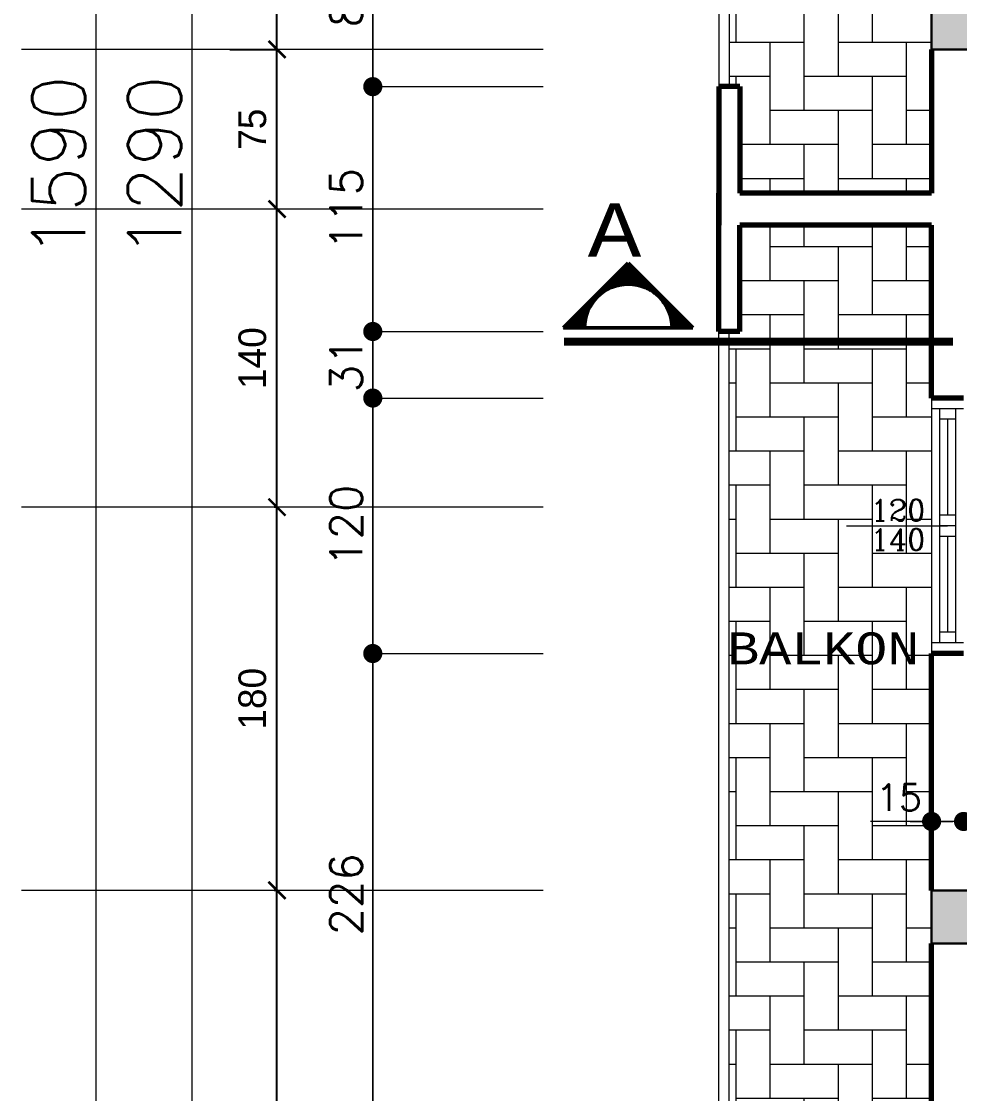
# Model space of a CAD drawing. Header units: millimetres. Extents: x 35860 to 71103, y -11298 to -8385.
# Drawn here: x 50665 to 51105, y -10414 to -9910 of the extents above; entities that cross this region are included whole.
import ezdxf
from ezdxf.enums import TextEntityAlignment as Align

# ---------------------------------------------------------------- set-up
doc = ezdxf.new("R2010")
doc.units = ezdxf.units.MM
doc.header["$MEASUREMENT"] = 0
doc.layers.get('0').update_dxf_attribs({"lineweight": 15})
doc.layers.get('Defpoints').update_dxf_attribs({"lineweight": 20})
for name, color, linetype, lineweight in [('02', 2, 'Continuous', 20), ('03_Yazı', 1, 'Continuous', 30), ('05', 4, 'Continuous', 50), ('07', 3, 'Continuous', 70), ('Aks&Tefriş', 5, 'Continuous', 20), ('Kolon', 6, 'Continuous', 30), ('Merd&Balkon', 40, 'Continuous', 20), ('Ölçü', 140, 'Continuous', 20)]:
    doc.layers.add(name, color=color, linetype=linetype, lineweight=lineweight)
doc.styles.add('0', font='txt.shx')
doc.styles.add('C', font='')
doc.styles.add('C3', font='', dxfattribs={"height": 15})
doc.styles.add('ROMANC', font='romanc', dxfattribs={"height": 0.11})
doc.styles.get('C').set_extended_font_data('Courier New Tur')
doc.styles.get('C3').set_extended_font_data('Courier New Tur')
doc.dimstyles.new('2', dxfattribs={"dimtxt": 12.5, "dimasz": 1, "dimexe": 0, "dimexo": 0, "dimgap": 5, "dimtad": 1, "dimdec": 0, "dimlfac": -1, "dimzin": 12, "dimdsep": 46, "dimtxsty": '0', "dimblk": 'DOT', "dimcen": 2.5, "dimse1": 1, "dimse2": 1, "dimclrd": 256, "dimclrt": 1, "dimadec": 0, "dimazin": 0, "dimtfac": 1, "dimtdec": 0, "dimtmove": 0, "dimatfit": 0, "dimldrblk": 'DOT', "dimfxl": 1, "dimtolj": 1, "dimtzin": 0, "dimlwd": -1, "dimarcsym": 0})
doc.dimstyles.new('5', dxfattribs={"dimtxt": 25, "dimasz": 1, "dimexe": 0, "dimexo": 0, "dimgap": 5, "dimtad": 1, "dimdec": 0, "dimlfac": -1, "dimzin": 12, "dimdsep": 46, "dimtxsty": '0', "dimblk": 'DOT', "dimcen": 2.5, "dimse1": 1, "dimse2": 1, "dimclrd": 256, "dimclrt": 1, "dimadec": 8, "dimazin": 0, "dimtfac": 1, "dimtdec": 0, "dimtmove": 0, "dimatfit": 0, "dimldrblk": 'DOT', "dimfxl": 1, "dimtolj": 1, "dimtzin": 0, "dimlwd": -1, "dimarcsym": 0})
doc.dimstyles.new('_VI80I', dxfattribs={"dimtxt": 15, "dimasz": 1, "dimexe": 0, "dimexo": 100, "dimgap": 5, "dimtad": 1, "dimdec": 0, "dimlfac": -1, "dimzin": 12, "dimdsep": 46, "dimtxsty": '0', "dimblk1": 'DOT80_2', "dimblk2": 'DOT80_1', "dimsah": 1, "dimcen": 2.5, "dimse1": 1, "dimse2": 1, "dimclrd": 256, "dimclrt": 1, "dimadec": 8, "dimazin": 0, "dimtfac": 1, "dimtdec": 0, "dimtmove": 0, "dimatfit": 0, "dimldrblk": 'DOT', "dimfxl": 1, "dimtolj": 1, "dimtzin": 0, "dimlwd": -1, "dimarcsym": 0})
doc.dimstyles.new('STANDART', dxfattribs={"dimtxt": 13, "dimasz": 8, "dimexe": 1.25, "dimexo": 0.625, "dimgap": 5, "dimtad": 1, "dimdec": 0, "dimrnd": 5, "dimzin": 1, "dimdsep": 46, "dimtxsty": 'Standard', "dimblk1": 'ARCHTICK', "dimblk2": 'ARCHTICK', "dimsah": 1, "dimcen": 2.5, "dimclrd": 256, "dimclre": 256, "dimclrt": 1, "dimadec": 0, "dimazin": 0, "dimtfac": 1, "dimtdec": 0, "dimtofl": 0, "dimtmove": 1, "dimatfit": 0, "dimldrblk": 'ARCHTICK', "dimfxl": 1, "dimtolj": 1, "dimtzin": 0, "dimarcsym": 0})
pattern_1 = [(0, (1960.531, 0), (16, 16), [48, -16]), (90, (1976.531, 0), (-16, -16), [48, -16])]

# ---------------------------------------------------------------- blocks, each defined once
blk = doc.blocks.new('DOT')
at = {"color": 0}
blk.add_line((-10, 0), (10, 0), dxfattribs=at)
at = {"color": 0, "const_width": 4.5}
blk.add_lwpolyline([(-2.25, 0, 1), (2.25, 0, 1)], format="xyb", close=True, dxfattribs=at)
blk = doc.blocks.new('*D321')
at = {"layer": 'Aks&Tefriş', "transparency": 16777216}
blk.add_line((50744.9, -9334.42), (50744.9, -10622.42), dxfattribs=at)
at = {"layer": 'Defpoints', "color": 0, "transparency": 16777216}
for p in [(50744.9, -9333.42), (50744.9, -10623.42), (50744.9, -10623.42)]:
    blk.add_point(p, dxfattribs=at)
at = {"layer": 'Aks&Tefriş', "transparency": 16777216}
for p, rotation in [((50744.9, -9333.42), 90), ((50744.9, -10623.42), 270)]:
    blk.add_blockref('DOT', p, dxfattribs=dict(at, rotation=rotation))
at = {"layer": 'Aks&Tefriş', "color": 1, "transparency": 16777216, "insert": (50727.4, -9978.42), "char_height": 25, "attachment_point": 5, "rotation": 90, "style": '0'}
blk.add_mtext('\\A1;1290', dxfattribs=at)
blk = doc.blocks.new('_ARCHTICK')
at = {"color": 0, "linetype": 'ByBlock', "const_width": 0.15}
blk.add_lwpolyline([(-0.5, -0.5), (0.5, 0.5)], dxfattribs=at)
blk = doc.blocks.new('*D323')
at = {"layer": 'Aks&Tefriş', "lineweight": -2, "transparency": 16777216}
for p, q in [((50784.27, -10318.42), (50783.65, -10318.42)), ((50784.9, -10623.42), (50784.9, -10318.42))]:
    blk.add_line(p, q, dxfattribs=at)
at = {"layer": 'Defpoints', "color": 0, "transparency": 16777216}
for p in [(50784.9, -10318.42), (50784.9, -10318.42), (50784.9, -10623.42)]:
    blk.add_point(p, dxfattribs=at)
at = {"layer": 'Aks&Tefriş', "lineweight": -2, "transparency": 16777216, "xscale": 8, "yscale": 8, "zscale": 8}
for p, rotation in [((50784.9, -10318.42), 90), ((50784.9, -10623.42), 270)]:
    blk.add_blockref('_ARCHTICK', p, dxfattribs=dict(at, rotation=rotation))
at = {"layer": 'Aks&Tefriş', "color": 1, "transparency": 16777216, "insert": (50773.4, -10470.92), "char_height": 13, "attachment_point": 5, "rotation": 90}
blk.add_mtext('\\A1;305', dxfattribs=at)
blk = doc.blocks.new('*D324')
at = {"layer": 'Aks&Tefriş', "lineweight": -2, "transparency": 16777216}
for p, q in [((50784.27, -10138.42), (50783.65, -10138.42)), ((50784.9, -10318.42), (50784.9, -10138.42))]:
    blk.add_line(p, q, dxfattribs=at)
at = {"layer": 'Defpoints', "color": 0, "transparency": 16777216}
for p in [(50784.9, -10138.42), (50784.9, -10138.42), (50784.9, -10318.42)]:
    blk.add_point(p, dxfattribs=at)
at = {"layer": 'Aks&Tefriş', "lineweight": -2, "transparency": 16777216, "xscale": 8, "yscale": 8, "zscale": 8}
for p, rotation in [((50784.9, -10138.42), 90), ((50784.9, -10318.42), 270)]:
    blk.add_blockref('_ARCHTICK', p, dxfattribs=dict(at, rotation=rotation))
at = {"layer": 'Aks&Tefriş', "color": 1, "transparency": 16777216, "insert": (50773.4, -10228.42), "char_height": 13, "attachment_point": 5, "rotation": 90}
blk.add_mtext('\\A1;180', dxfattribs=at)
blk = doc.blocks.new('*D304')
at = {"layer": 'Aks&Tefriş', "lineweight": -2, "transparency": 16777216}
for p, q in [((50784.9, -10138.42), (50784.9, -9998.42)), ((50785.52, -9998.42), (50786.15, -9998.42))]:
    blk.add_line(p, q, dxfattribs=at)
at = {"layer": 'Defpoints', "color": 0, "transparency": 16777216}
for p in [(50784.9, -9998.42), (50784.9, -9998.42), (50784.9, -10138.42)]:
    blk.add_point(p, dxfattribs=at)
at = {"layer": 'Aks&Tefriş', "lineweight": -2, "transparency": 16777216, "xscale": 8, "yscale": 8, "zscale": 8}
for p, rotation in [((50784.9, -9998.42), 90), ((50784.9, -10138.42), 270)]:
    blk.add_blockref('_ARCHTICK', p, dxfattribs=dict(at, rotation=rotation))
at = {"layer": 'Aks&Tefriş', "color": 1, "transparency": 16777216, "insert": (50773.4, -10068.42), "char_height": 13, "attachment_point": 5, "rotation": 90}
blk.add_mtext('\\A1;140', dxfattribs=at)
blk = doc.blocks.new('*D219')
at = {"layer": 'Defpoints', "color": 0, "transparency": 16777216}
for p in [(51407.34, -10218.42), (51107.34, -10286.05), (51107.34, -10318.42)]:
    blk.add_point(p, dxfattribs=at)
at = {"layer": 'Ölçü', "transparency": 16777216}
blk.add_line((51406.34, -10286.05), (51108.34, -10286.05), dxfattribs=at)
at = {"layer": 'Ölçü', "transparency": 16777216, "rotation": 180}
blk.add_blockref('DOT', (51107.34, -10286.05), dxfattribs=at)
at = {"layer": 'Ölçü', "transparency": 16777216}
blk.add_blockref('DOT', (51407.34, -10286.05), dxfattribs=at)
at = {"layer": 'Ölçü', "color": 1, "transparency": 16777216, "insert": (51257.34, -10274.8), "char_height": 12.5, "attachment_point": 5, "style": '0'}
blk.add_mtext('\\A1;300', dxfattribs=at)
blk = doc.blocks.new('*D220')
at = {"layer": 'Defpoints', "color": 0, "transparency": 16777216}
for p in [(51092.34, -10286.05), (51092.34, -10318.42), (51107.34, -10318.42)]:
    blk.add_point(p, dxfattribs=at)
at = {"layer": 'Ölçü', "transparency": 16777216}
for p, q in [((51091.34, -10286.05), (51063.67, -10286.05)), ((51107.34, -10286.05), (51092.34, -10286.05)), ((51108.34, -10286.05), (51109.34, -10286.05))]:
    blk.add_line(p, q, dxfattribs=at)
blk.add_blockref('DOT', (51092.34, -10286.05), dxfattribs=at)
at = {"layer": 'Ölçü', "transparency": 16777216, "rotation": 180}
blk.add_blockref('DOT', (51107.34, -10286.05), dxfattribs=at)
at = {"layer": 'Ölçü', "color": 1, "transparency": 16777216, "insert": (51077, -10274.8), "char_height": 12.5, "attachment_point": 5, "style": '0'}
blk.add_mtext('\\A1;15', dxfattribs=at)
blk = doc.blocks.new('*D270')
at = {"layer": 'Aks&Tefriş', "transparency": 16777216}
blk.add_line((50699.9, -9184.42), (50699.9, -10772.42), dxfattribs=at)
at = {"layer": 'Defpoints', "color": 0, "transparency": 16777216}
for p in [(50699.9, -9183.42), (50699.9, -10773.42), (50699.9, -10773.42)]:
    blk.add_point(p, dxfattribs=at)
at = {"layer": 'Aks&Tefriş', "transparency": 16777216}
for p, rotation in [((50699.9, -9183.42), 90), ((50699.9, -10773.42), 270)]:
    blk.add_blockref('DOT', p, dxfattribs=dict(at, rotation=rotation))
at = {"layer": 'Aks&Tefriş', "color": 1, "transparency": 16777216, "insert": (50682.4, -9978.42), "char_height": 25, "attachment_point": 5, "rotation": 90, "style": '0'}
blk.add_mtext('\\A1;1590', dxfattribs=at)
blk = doc.blocks.new('*D295')
at = {"layer": 'Aks&Tefriş', "lineweight": -2, "transparency": 16777216}
for p, q in [((50784.27, -9858.42), (50783.65, -9858.42)), ((50784.9, -9923.42), (50784.9, -9858.42))]:
    blk.add_line(p, q, dxfattribs=at)
at = {"layer": 'Defpoints', "color": 0, "transparency": 16777216}
for p in [(50784.9, -9858.42), (50784.9, -9858.42), (50784.9, -9923.42)]:
    blk.add_point(p, dxfattribs=at)
at = {"layer": 'Aks&Tefriş', "lineweight": -2, "transparency": 16777216, "xscale": 8, "yscale": 8, "zscale": 8}
for p, rotation in [((50784.9, -9858.42), 90), ((50784.9, -9923.42), 270)]:
    blk.add_blockref('_ARCHTICK', p, dxfattribs=dict(at, rotation=rotation))
at = {"layer": 'Aks&Tefriş', "color": 1, "transparency": 16777216, "insert": (50773.4, -9890.92), "char_height": 13, "attachment_point": 5, "rotation": 90}
blk.add_mtext('\\A1;65', dxfattribs=at)
blk = doc.blocks.new('DOT80_2')
at = {"color": 0}
blk.add_line((0, 0), (0, -80), dxfattribs=at)
blk.add_blockref('DOT', (0, 0))
blk = doc.blocks.new('DOT80_1')
at = {"color": 0}
blk.add_line((0, 0), (0, 80), dxfattribs=at)
blk.add_blockref('DOT', (0, 0))
blk = doc.blocks.new('*D203')
at = {"layer": 'Aks&Tefriş', "transparency": 16777216}
blk.add_line((50829.9, -9941.92), (50829.9, -10054.92), dxfattribs=at)
at = {"layer": 'Defpoints', "color": 0, "transparency": 16777216}
for p in [(50992.34, -9940.92), (50829.9, -10055.92), (50992.34, -10055.92)]:
    blk.add_point(p, dxfattribs=at)
at = {"layer": 'Aks&Tefriş', "transparency": 16777216}
for name, p, rotation in [('DOT80_2', (50829.9, -9940.92), 90), ('DOT80_1', (50829.9, -10055.92), 270)]:
    blk.add_blockref(name, p, dxfattribs=dict(at, rotation=rotation))
at = {"layer": 'Aks&Tefriş', "color": 1, "transparency": 16777216, "insert": (50817.4, -9998.42), "char_height": 15, "attachment_point": 5, "rotation": 90, "style": '0'}
blk.add_mtext('\\A1;115', dxfattribs=at)
blk = doc.blocks.new('*D534')
at = {"layer": 'Aks&Tefriş', "lineweight": -2, "transparency": 16777216}
for p, q in [((50762.69, -9923.42), (50786.15, -9923.42)), ((50784.9, -9998.42), (50784.9, -9923.42))]:
    blk.add_line(p, q, dxfattribs=at)
at = {"layer": 'Defpoints', "color": 0, "transparency": 16777216}
for p in [(50762.07, -9923.42), (50784.9, -9923.42), (50784.9, -9998.42)]:
    blk.add_point(p, dxfattribs=at)
at = {"layer": 'Aks&Tefriş', "lineweight": -2, "transparency": 16777216, "xscale": 8, "yscale": 8, "zscale": 8}
for p, rotation in [((50784.9, -9923.42), 90), ((50784.9, -9998.42), 270)]:
    blk.add_blockref('_ARCHTICK', p, dxfattribs=dict(at, rotation=rotation))
at = {"layer": 'Aks&Tefriş', "color": 1, "transparency": 16777216, "insert": (50773.4, -9960.92), "char_height": 13, "attachment_point": 5, "rotation": 90}
blk.add_mtext('\\A1;75', dxfattribs=at)
blk = doc.blocks.new('*D967')
at = {"layer": 'Aks&Tefriş', "transparency": 16777216}
blk.add_line((50829.9, -9860.33), (50829.9, -9939.92), dxfattribs=at)
at = {"layer": 'Defpoints', "color": 0, "transparency": 16777216}
for p in [(51092.34, -9859.33), (50829.9, -9940.92), (51002.34, -9940.92)]:
    blk.add_point(p, dxfattribs=at)
at = {"layer": 'Aks&Tefriş', "transparency": 16777216}
for name, p, rotation in [('DOT80_2', (50829.9, -9859.33), 90), ('DOT80_1', (50829.9, -9940.92), 270)]:
    blk.add_blockref(name, p, dxfattribs=dict(at, rotation=rotation))
at = {"layer": 'Aks&Tefriş', "color": 1, "transparency": 16777216, "insert": (50817.4, -9900.13), "char_height": 15, "attachment_point": 5, "rotation": 90, "style": '0'}
blk.add_mtext('\\A1;82', dxfattribs=at)
blk = doc.blocks.new('*D968')
at = {"layer": 'Aks&Tefriş', "transparency": 16777216}
blk.add_line((50829.9, -9941.92), (50829.9, -10054.92), dxfattribs=at)
at = {"layer": 'Defpoints', "color": 0, "transparency": 16777216}
for p in [(51002.34, -9940.92), (50829.9, -10055.92), (50992.34, -10055.92)]:
    blk.add_point(p, dxfattribs=at)
at = {"layer": 'Aks&Tefriş', "transparency": 16777216}
for name, p, rotation in [('DOT80_2', (50829.9, -9940.92), 90), ('DOT80_1', (50829.9, -10055.92), 270)]:
    blk.add_blockref(name, p, dxfattribs=dict(at, rotation=rotation))
at = {"layer": 'Aks&Tefriş', "color": 1, "transparency": 16777216, "insert": (50817.4, -9998.42), "char_height": 15, "attachment_point": 5, "rotation": 90, "style": '0'}
blk.add_mtext('\\A1;115', dxfattribs=at)
blk = doc.blocks.new('*D969')
at = {"layer": 'Aks&Tefriş', "transparency": 16777216}
blk.add_line((50829.9, -10056.92), (50829.9, -10086.17), dxfattribs=at)
at = {"layer": 'Defpoints', "color": 0, "transparency": 16777216}
for p in [(50992.34, -10055.92), (50829.9, -10087.17), (51092.34, -10087.17)]:
    blk.add_point(p, dxfattribs=at)
at = {"layer": 'Aks&Tefriş', "transparency": 16777216}
for name, p, rotation in [('DOT80_2', (50829.9, -10055.92), 90), ('DOT80_1', (50829.9, -10087.17), 270)]:
    blk.add_blockref(name, p, dxfattribs=dict(at, rotation=rotation))
at = {"layer": 'Aks&Tefriş', "color": 1, "transparency": 16777216, "insert": (50817.4, -10071.55), "char_height": 15, "attachment_point": 5, "rotation": 90, "style": '0'}
blk.add_mtext('\\A1;31', dxfattribs=at)
blk = doc.blocks.new('*D970')
at = {"layer": 'Aks&Tefriş', "transparency": 16777216}
blk.add_line((50829.9, -10088.17), (50829.9, -10206.17), dxfattribs=at)
at = {"layer": 'Defpoints', "color": 0, "transparency": 16777216}
for p in [(51092.34, -10087.17), (50829.9, -10207.17), (51092.34, -10207.17)]:
    blk.add_point(p, dxfattribs=at)
at = {"layer": 'Aks&Tefriş', "transparency": 16777216}
for name, p, rotation in [('DOT80_2', (50829.9, -10087.17), 90), ('DOT80_1', (50829.9, -10207.17), 270)]:
    blk.add_blockref(name, p, dxfattribs=dict(at, rotation=rotation))
at = {"layer": 'Aks&Tefriş', "color": 1, "transparency": 16777216, "insert": (50817.4, -10147.17), "char_height": 15, "attachment_point": 5, "rotation": 90, "style": '0'}
blk.add_mtext('\\A1;120', dxfattribs=at)
blk = doc.blocks.new('*D971')
at = {"layer": 'Aks&Tefriş', "transparency": 16777216}
blk.add_line((50829.9, -10208.17), (50829.9, -10432.42), dxfattribs=at)
at = {"layer": 'Defpoints', "color": 0, "transparency": 16777216}
for p in [(51092.34, -10207.17), (50829.9, -10433.42), (51092.34, -10433.42)]:
    blk.add_point(p, dxfattribs=at)
at = {"layer": 'Aks&Tefriş', "transparency": 16777216}
for name, p, rotation in [('DOT80_2', (50829.9, -10207.17), 90), ('DOT80_1', (50829.9, -10433.42), 270)]:
    blk.add_blockref(name, p, dxfattribs=dict(at, rotation=rotation))
at = {"layer": 'Aks&Tefriş', "color": 1, "transparency": 16777216, "insert": (50817.4, -10320.3), "char_height": 15, "attachment_point": 5, "rotation": 90, "style": '0'}
blk.add_mtext('\\A1;226', dxfattribs=at)

msp = doc.modelspace()

# ---------------------------------------------------------------- hatches: boundary and pattern name
h = msp.add_hatch()
h.set_pattern_fill('SERAMIK9', color=256, scale=4, style=0, pattern_type=2)
h.set_pattern_definition(pattern_1)
h.paths.add_polyline_path([(51092.34, -9739.33), (51092.34, -9728.08), (51092.34, -9678.42), (51092.34, -9653.42), (51092.34, -9560.92), (51092.34, -9440.92), (51092.34, -9384.52), (51092.34, -9333.42), (51092.34, -9288.95), (51092.34, -9283.95), (51107.34, -9283.95), (51107.34, -9213.95), (51092.34, -9213.95), (51092.34, -9208.95), (51092.34, -9188.28), (50997.34, -9184.09), (50997.34, -9940.92), (51002.34, -9940.92), (51002.34, -9990.92), (51092.34, -9990.92), (51092.34, -9923.42), (51092.34, -9893.42), (51092.34, -9859.33)])
h.paths.add_polyline_path([(51057.13, -9519.14), (51090.46, -9519.14), (51090.46, -9500.39), (51057.13, -9500.39)], flags=24)
h.paths.add_polyline_path([(51057.13, -9501.55), (51090.46, -9501.55), (51090.46, -9482.8), (51057.13, -9482.8)], flags=24)
h.paths.add_polyline_path([(51065.54, -9448.82), (51088.46, -9448.82), (51088.46, -9467.57), (51065.54, -9467.57)], flags=24)
h.paths.add_polyline_path([(51026.71, -9448.82), (51057.96, -9448.82), (51057.96, -9467.57), (51026.71, -9467.57)], flags=24)
h.paths.add_polyline_path([(51065.54, -9690.17), (51088.46, -9690.17), (51088.46, -9708.92), (51065.54, -9708.92)], flags=24)
h.paths.add_polyline_path([(51062.61, -9799.55), (51091.9, -9799.55), (51091.9, -9784.55), (51062.61, -9784.55)], flags=24)
h.paths.add_polyline_path([(51062.61, -9813.32), (51091.9, -9813.32), (51091.9, -9798.32), (51062.61, -9798.32)], flags=24)
h.paths.add_polyline_path([(50989.14, -9688.78), (51091.56, -9688.78), (51091.56, -9665.12), (50989.14, -9665.12)], flags=9)
h = msp.add_hatch()
h.set_pattern_fill('ANSI33', color=256, scale=30, style=0)
h.paths.add_polyline_path([(51092.34, -9384.52), (51092.34, -9333.42), (51117.34, -9334.52), (51117.34, -9384.52)])
h.paths.add_polyline_path([(51507.34, -9402.81), (51507.34, -9351.71), (51532.34, -9352.81), (51532.34, -9402.81)])
h.paths.add_polyline_path([(51967.34, -9423.08), (51967.34, -9371.98), (51992.34, -9373.08), (51992.34, -9423.08)])
h.paths.add_polyline_path([(51702.34, -9360.3), (51727.34, -9361.4), (51727.34, -9411.4), (51702.34, -9411.4)])
h.paths.add_polyline_path([(51992.34, -9983.42), (51932.34, -9983.42), (51932.34, -10013.42), (51992.34, -10013.42)])
h.paths.add_polyline_path([(51967.34, -9628.42), (51992.34, -9628.42), (51992.34, -9678.42), (51967.34, -9678.42)])
h.paths.add_polyline_path([(51532.34, -9638.42), (51532.34, -9678.42), (51507.34, -9678.42), (51507.34, -9638.42)])
h.paths.add_polyline_path([(51142.34, -9678.42), (51092.34, -9678.42), (51092.34, -9653.42), (51142.34, -9653.42)])
h.paths.add_polyline_path([(51132.34, -9893.42), (51092.34, -9893.42), (51092.34, -9923.42), (51132.34, -9923.42)])
h.paths.add_polyline_path([(51117.34, -10623.42), (51117.34, -10573.42), (51092.34, -10573.42), (51092.34, -10623.42)])
h.paths.add_polyline_path([(51967.34, -10368.42), (51992.34, -10368.42), (51992.34, -10318.42), (51967.34, -10318.42)])
h.paths.add_polyline_path([(51532.34, -10368.42), (51532.34, -10318.42), (51507.34, -10318.42), (51507.34, -10368.42)])
h.paths.add_polyline_path([(51432.34, -10138.42), (51407.34, -10138.42), (51407.34, -10073.42), (51432.34, -10073.42)])
h.paths.add_polyline_path([(51432.34, -9923.42), (51432.34, -9858.42), (51407.34, -9858.42), (51407.34, -9923.42)])
h.paths.add_polyline_path([(51702.34, -9873.42), (51702.34, -9878.42), (51707.34, -9878.42), (51797.34, -9878.42), (51797.34, -9858.42), (51702.34, -9858.42)])
h.paths.add_polyline_path([(51702.34, -10133.42), (51702.34, -10118.42), (51797.34, -10118.42), (51797.34, -10138.42), (51702.34, -10138.42)])
h.paths.add_polyline_path([(51142.34, -10318.42), (51092.34, -10318.42), (51092.34, -10343.42), (51142.34, -10343.42)])
h.paths.add_polyline_path([(51702.34, -10623.42), (51727.34, -10623.42), (51727.34, -10573.42), (51702.34, -10573.42)])
h.paths.add_polyline_path([(51967.34, -10623.42), (51992.34, -10623.42), (51992.34, -10573.42), (51967.34, -10573.42)])
h.paths.add_polyline_path([(51532.34, -10623.42), (51532.34, -10573.42), (51507.34, -10573.42), (51507.34, -10623.42)])
h = msp.add_hatch()
h.set_pattern_fill('SERAMIK9', color=256, scale=4, style=0, pattern_type=2)
h.set_pattern_definition(pattern_1)
h.paths.add_polyline_path([(51092.34, -10005.92), (51002.34, -10005.92), (51002.34, -10055.92), (50997.34, -10055.92), (50997.34, -10059.67), (51092.34, -10059.67)])
h = msp.add_hatch()
h.set_pattern_fill('SERAMIK9,_O', color=256, scale=4, pattern_type=2)
h.set_pattern_definition(pattern_1)
h.paths.add_polyline_path([(51107.34, -10673.42), (51092.34, -10673.42), (51092.34, -10668.42), (51092.34, -10623.42), (51092.34, -10573.42), (51092.34, -10553.42), (51092.34, -10433.42), (51092.34, -10343.42), (51092.34, -10318.42), (51092.34, -10207.17), (51092.34, -10087.17), (51092.34, -10061.67), (50997.34, -10061.67), (50997.34, -10768.42), (51092.34, -10768.42), (51092.34, -10748.42), (51092.34, -10743.42), (51107.34, -10743.42)])
h.paths.add_polyline_path([(51065.54, -10506.77), (51088.46, -10506.77), (51088.46, -10525.52), (51065.54, -10525.52)], flags=24)
h.paths.add_polyline_path([(51026.71, -10506.77), (51057.96, -10506.77), (51057.96, -10525.52), (51026.71, -10525.52)], flags=24)
h.paths.add_polyline_path([(51065.54, -10265.42), (51088.46, -10265.42), (51088.46, -10284.17), (51065.54, -10284.17)], flags=24)
h.paths.add_polyline_path([(51062.61, -10494.98), (51091.9, -10494.98), (51091.9, -10479.98), (51062.61, -10479.98)], flags=24)
h.paths.add_polyline_path([(51062.61, -10508.75), (51091.9, -10508.75), (51091.9, -10493.75), (51062.61, -10493.75)], flags=24)
h.paths.add_polyline_path([(51062.61, -10147.39), (51091.9, -10147.39), (51091.9, -10132.39), (51062.61, -10132.39)], flags=24)
h.paths.add_polyline_path([(51062.61, -10161.16), (51091.9, -10161.16), (51091.9, -10146.16), (51062.61, -10146.16)], flags=24)
h.paths.add_polyline_path([(50990.25, -10216.61), (51092.68, -10216.61), (51092.68, -10192.96), (50990.25, -10192.96)], flags=9)

# ---------------------------------------------------------------- linework, layer by layer
at = {"layer": '02'}
for p, q in [((51092.34, -10087.17), (51092.34, -10207.17)), ((51107.34, -10092.17), (51092.34, -10092.17)), ((51096.09, -10092.17), (51096.09, -10202.17)), ((51103.59, -10092.17), (51103.59, -10202.17)), ((51103.59, -10097.17), (51096.09, -10097.17)), ((51099.84, -10097.17), (51099.84, -10142.17)), ((51103.59, -10142.17), (51096.09, -10142.17)), ((51052.34, -10147.17), (51099.84, -10147.17)), ((51103.59, -10147.17), (51096.09, -10147.17)), ((51103.59, -10152.17), (51096.09, -10152.17)), ((51099.84, -10152.17), (51099.84, -10197.17)), ((51103.59, -10197.17), (51096.09, -10197.17)), ((51107.34, -10202.17), (51092.34, -10202.17))]:
    msp.add_line(p, q, dxfattribs=at)
at = {"layer": '05'}
for p, q in [((50949.88, -10023.89), (50919.54, -10054.23)), ((50949.88, -10023.89), (50919.54, -10054.23)), ((50949.88, -10023.89), (50919.54, -10054.23)), ((50956.98, -10034.96), (50947.89, -10025.88)), ((50956.98, -10034.96), (50947.89, -10025.88)), ((50956.98, -10034.96), (50947.89, -10025.88)), ((50957.99, -10035.36), (50948.2, -10025.57)), ((50957.99, -10035.36), (50948.2, -10025.57)), ((50957.99, -10035.36), (50948.2, -10025.57)), ((50959.12, -10035.89), (50948.5, -10025.27)), ((50959.12, -10035.89), (50948.5, -10025.27)), ((50959.12, -10035.89), (50948.5, -10025.27)), ((50960.47, -10036.63), (50948.8, -10024.97)), ((50960.47, -10036.63), (50948.8, -10024.97)), ((50960.47, -10036.63), (50948.8, -10024.97)), ((50962.36, -10037.92), (50949.1, -10024.67)), ((50962.36, -10037.92), (50949.1, -10024.67)), ((50962.36, -10037.92), (50949.1, -10024.67)), ((50979.28, -10054.23), (50949.41, -10024.36)), ((50979.28, -10054.23), (50949.41, -10024.36)), ((50979.28, -10054.23), (50949.41, -10024.36)), ((50979.88, -10054.23), (50949.71, -10024.06)), ((50979.88, -10054.23), (50949.71, -10024.06)), ((50979.88, -10054.23), (50949.71, -10024.06)), ((50980.22, -10054.23), (50949.88, -10023.89)), ((50980.22, -10054.23), (50949.88, -10023.89)), ((50980.22, -10054.23), (50949.88, -10023.89)), ((50946.34, -10034), (50943.05, -10030.72)), ((50946.34, -10034), (50943.05, -10030.72)), ((50946.34, -10034), (50943.05, -10030.72)), ((50946.86, -10033.92), (50943.36, -10030.41)), ((50946.86, -10033.92), (50943.36, -10030.41)), ((50946.86, -10033.92), (50943.36, -10030.41)), ((50947.39, -10033.85), (50943.66, -10030.11)), ((50947.39, -10033.85), (50943.66, -10030.11)), ((50947.39, -10033.85), (50943.66, -10030.11)), ((50947.94, -10033.79), (50943.96, -10029.81)), ((50947.94, -10033.79), (50943.96, -10029.81)), ((50947.94, -10033.79), (50943.96, -10029.81)), ((50948.5, -10033.74), (50944.26, -10029.51)), ((50948.5, -10033.74), (50944.26, -10029.51)), ((50948.5, -10033.74), (50944.26, -10029.51)), ((50949.07, -10033.71), (50944.57, -10029.2)), ((50949.07, -10033.71), (50944.57, -10029.2)), ((50949.07, -10033.71), (50944.57, -10029.2)), ((50949.66, -10033.7), (50944.87, -10028.9)), ((50949.66, -10033.7), (50944.87, -10028.9)), ((50949.66, -10033.7), (50944.87, -10028.9)), ((50950.27, -10033.7), (50945.17, -10028.6)), ((50950.27, -10033.7), (50945.17, -10028.6)), ((50950.27, -10033.7), (50945.17, -10028.6)), ((50950.9, -10033.72), (50945.47, -10028.3)), ((50950.9, -10033.72), (50945.47, -10028.3)), ((50950.9, -10033.72), (50945.47, -10028.3)), ((50951.55, -10033.76), (50945.78, -10027.99)), ((50951.55, -10033.76), (50945.78, -10027.99)), ((50951.55, -10033.76), (50945.78, -10027.99)), ((50952.22, -10033.83), (50946.08, -10027.69)), ((50952.22, -10033.83), (50946.08, -10027.69)), ((50952.22, -10033.83), (50946.08, -10027.69)), ((50952.91, -10033.92), (50946.38, -10027.39)), ((50952.91, -10033.92), (50946.38, -10027.39)), ((50952.91, -10033.92), (50946.38, -10027.39)), ((50953.64, -10034.04), (50946.68, -10027.09)), ((50953.64, -10034.04), (50946.68, -10027.09)), ((50953.64, -10034.04), (50946.68, -10027.09)), ((50954.4, -10034.2), (50946.99, -10026.78)), ((50954.4, -10034.2), (50946.99, -10026.78)), ((50954.4, -10034.2), (50946.99, -10026.78)), ((50955.21, -10034.4), (50947.29, -10026.48)), ((50955.21, -10034.4), (50947.29, -10026.48)), ((50955.21, -10034.4), (50947.29, -10026.48)), ((50956.06, -10034.65), (50947.59, -10026.18)), ((50956.06, -10034.65), (50947.59, -10026.18)), ((50956.06, -10034.65), (50947.59, -10026.18)), ((50938.92, -10036.87), (50937.91, -10035.86)), ((50938.92, -10036.87), (50937.91, -10035.86)), ((50938.92, -10036.87), (50937.91, -10035.86)), ((50939.29, -10036.64), (50938.21, -10035.56)), ((50939.29, -10036.64), (50938.21, -10035.56)), ((50939.29, -10036.64), (50938.21, -10035.56)), ((50939.67, -10036.41), (50938.52, -10035.26)), ((50939.67, -10036.41), (50938.52, -10035.26)), ((50939.67, -10036.41), (50938.52, -10035.26)), ((50940.06, -10036.2), (50938.82, -10034.95)), ((50940.06, -10036.2), (50938.82, -10034.95)), ((50940.06, -10036.2), (50938.82, -10034.95)), ((50940.46, -10035.99), (50939.12, -10034.65)), ((50940.46, -10035.99), (50939.12, -10034.65)), ((50940.46, -10035.99), (50939.12, -10034.65)), ((50940.86, -10035.78), (50939.42, -10034.35)), ((50940.86, -10035.78), (50939.42, -10034.35)), ((50940.86, -10035.78), (50939.42, -10034.35)), ((50941.27, -10035.59), (50939.73, -10034.05)), ((50941.27, -10035.59), (50939.73, -10034.05)), ((50941.27, -10035.59), (50939.73, -10034.05)), ((50941.69, -10035.4), (50940.03, -10033.74)), ((50941.69, -10035.4), (50940.03, -10033.74)), ((50941.69, -10035.4), (50940.03, -10033.74)), ((50942.11, -10035.22), (50940.33, -10033.44)), ((50942.11, -10035.22), (50940.33, -10033.44)), ((50942.11, -10035.22), (50940.33, -10033.44)), ((50942.55, -10035.05), (50940.63, -10033.14)), ((50942.55, -10035.05), (50940.63, -10033.14)), ((50942.55, -10035.05), (50940.63, -10033.14)), ((50942.99, -10034.89), (50940.94, -10032.83)), ((50942.99, -10034.89), (50940.94, -10032.83)), ((50942.99, -10034.89), (50940.94, -10032.83)), ((50943.44, -10034.73), (50941.24, -10032.53)), ((50943.44, -10034.73), (50941.24, -10032.53)), ((50943.44, -10034.73), (50941.24, -10032.53)), ((50943.9, -10034.59), (50941.54, -10032.23)), ((50943.9, -10034.59), (50941.54, -10032.23)), ((50943.9, -10034.59), (50941.54, -10032.23)), ((50944.37, -10034.45), (50941.84, -10031.93)), ((50944.37, -10034.45), (50941.84, -10031.93)), ((50944.37, -10034.45), (50941.84, -10031.93)), ((50944.84, -10034.32), (50942.15, -10031.62)), ((50944.84, -10034.32), (50942.15, -10031.62)), ((50944.84, -10034.32), (50942.15, -10031.62)), ((50945.33, -10034.21), (50942.45, -10031.32)), ((50945.33, -10034.21), (50942.45, -10031.32)), ((50945.33, -10034.21), (50942.45, -10031.32)), ((50945.83, -10034.1), (50942.75, -10031.02)), ((50945.83, -10034.1), (50942.75, -10031.02)), ((50945.83, -10034.1), (50942.75, -10031.02)), ((50933.81, -10041.44), (50933.07, -10040.7)), ((50933.81, -10041.44), (50933.07, -10040.7)), ((50933.81, -10041.44), (50933.07, -10040.7)), ((50934.08, -10041.11), (50933.37, -10040.4)), ((50934.08, -10041.11), (50933.37, -10040.4)), ((50934.08, -10041.11), (50933.37, -10040.4)), ((50934.36, -10040.78), (50933.67, -10040.1)), ((50934.36, -10040.78), (50933.67, -10040.1)), ((50934.36, -10040.78), (50933.67, -10040.1)), ((50934.65, -10040.46), (50933.98, -10039.79)), ((50934.65, -10040.46), (50933.98, -10039.79)), ((50934.65, -10040.46), (50933.98, -10039.79)), ((50934.94, -10040.15), (50934.28, -10039.49)), ((50934.94, -10040.15), (50934.28, -10039.49)), ((50934.94, -10040.15), (50934.28, -10039.49)), ((50935.23, -10039.84), (50934.58, -10039.19)), ((50935.23, -10039.84), (50934.58, -10039.19)), ((50935.23, -10039.84), (50934.58, -10039.19)), ((50935.54, -10039.54), (50934.88, -10038.89)), ((50935.54, -10039.54), (50934.88, -10038.89)), ((50935.54, -10039.54), (50934.88, -10038.89)), ((50935.84, -10039.24), (50935.19, -10038.58)), ((50935.84, -10039.24), (50935.19, -10038.58)), ((50935.84, -10039.24), (50935.19, -10038.58)), ((50936.16, -10038.95), (50935.49, -10038.28)), ((50936.16, -10038.95), (50935.49, -10038.28)), ((50936.16, -10038.95), (50935.49, -10038.28)), ((50936.48, -10038.67), (50935.79, -10037.98)), ((50936.48, -10038.67), (50935.79, -10037.98)), ((50936.48, -10038.67), (50935.79, -10037.98)), ((50936.81, -10038.39), (50936.09, -10037.68)), ((50936.81, -10038.39), (50936.09, -10037.68)), ((50936.81, -10038.39), (50936.09, -10037.68)), ((50937.15, -10038.12), (50936.4, -10037.37)), ((50937.15, -10038.12), (50936.4, -10037.37)), ((50937.15, -10038.12), (50936.4, -10037.37)), ((50937.49, -10037.86), (50936.7, -10037.07)), ((50937.49, -10037.86), (50936.7, -10037.07)), ((50937.49, -10037.86), (50936.7, -10037.07)), ((50937.83, -10037.6), (50937, -10036.77)), ((50937.83, -10037.6), (50937, -10036.77)), ((50937.83, -10037.6), (50937, -10036.77)), ((50938.19, -10037.35), (50937.31, -10036.47)), ((50938.19, -10037.35), (50937.31, -10036.47)), ((50938.19, -10037.35), (50937.31, -10036.47)), ((50938.55, -10037.1), (50937.61, -10036.16)), ((50938.55, -10037.1), (50937.61, -10036.16)), ((50938.55, -10037.1), (50937.61, -10036.16)), ((50930.26, -10048.18), (50927.93, -10045.84)), ((50930.26, -10048.18), (50927.93, -10045.84)), ((50930.26, -10048.18), (50927.93, -10045.84)), ((50930.4, -10047.72), (50928.23, -10045.54)), ((50930.4, -10047.72), (50928.23, -10045.54)), ((50930.4, -10047.72), (50928.23, -10045.54)), ((50930.56, -10047.27), (50928.53, -10045.24)), ((50930.56, -10047.27), (50928.53, -10045.24)), ((50930.56, -10047.27), (50928.53, -10045.24)), ((50930.72, -10046.83), (50928.83, -10044.94)), ((50930.72, -10046.83), (50928.83, -10044.94)), ((50930.72, -10046.83), (50928.83, -10044.94)), ((50930.9, -10046.4), (50929.14, -10044.63)), ((50930.9, -10046.4), (50929.14, -10044.63)), ((50930.9, -10046.4), (50929.14, -10044.63)), ((50931.08, -10045.97), (50929.44, -10044.33)), ((50931.08, -10045.97), (50929.44, -10044.33)), ((50931.08, -10045.97), (50929.44, -10044.33)), ((50931.27, -10045.55), (50929.74, -10044.03)), ((50931.27, -10045.55), (50929.74, -10044.03)), ((50931.27, -10045.55), (50929.74, -10044.03)), ((50931.46, -10045.15), (50930.04, -10043.73)), ((50931.46, -10045.15), (50930.04, -10043.73)), ((50931.46, -10045.15), (50930.04, -10043.73)), ((50931.67, -10044.74), (50930.35, -10043.42)), ((50931.67, -10044.74), (50930.35, -10043.42)), ((50931.67, -10044.74), (50930.35, -10043.42)), ((50931.88, -10044.35), (50930.65, -10043.12)), ((50931.88, -10044.35), (50930.65, -10043.12)), ((50931.88, -10044.35), (50930.65, -10043.12)), ((50932.1, -10043.96), (50930.95, -10042.82)), ((50932.1, -10043.96), (50930.95, -10042.82)), ((50932.1, -10043.96), (50930.95, -10042.82)), ((50932.32, -10043.58), (50931.25, -10042.52)), ((50932.32, -10043.58), (50931.25, -10042.52)), ((50932.32, -10043.58), (50931.25, -10042.52)), ((50932.55, -10043.21), (50931.56, -10042.21)), ((50932.55, -10043.21), (50931.56, -10042.21)), ((50932.55, -10043.21), (50931.56, -10042.21)), ((50932.79, -10042.84), (50931.86, -10041.91)), ((50932.79, -10042.84), (50931.86, -10041.91)), ((50932.79, -10042.84), (50931.86, -10041.91)), ((50933.04, -10042.48), (50932.16, -10041.61)), ((50933.04, -10042.48), (50932.16, -10041.61)), ((50933.04, -10042.48), (50932.16, -10041.61)), ((50933.29, -10042.13), (50932.46, -10041.31)), ((50933.29, -10042.13), (50932.46, -10041.31)), ((50933.29, -10042.13), (50932.46, -10041.31)), ((50933.55, -10041.78), (50932.77, -10041)), ((50933.55, -10041.78), (50932.77, -10041)), ((50933.55, -10041.78), (50932.77, -10041)), ((50978.67, -10054.23), (50966.19, -10041.75)), ((50978.67, -10054.23), (50966.19, -10041.75)), ((50978.67, -10054.23), (50966.19, -10041.75)), ((50978.07, -10054.23), (50967.48, -10043.65)), ((50978.07, -10054.23), (50967.48, -10043.65)), ((50978.07, -10054.23), (50967.48, -10043.65)), ((50977.46, -10054.23), (50968.22, -10045)), ((50977.46, -10054.23), (50968.22, -10045)), ((50977.46, -10054.23), (50968.22, -10045)), ((50926.03, -10054.23), (50922.78, -10050.99)), ((50926.03, -10054.23), (50922.78, -10050.99)), ((50926.03, -10054.23), (50922.78, -10050.99)), ((50926.63, -10054.23), (50923.09, -10050.69)), ((50926.63, -10054.23), (50923.09, -10050.69)), ((50926.63, -10054.23), (50923.09, -10050.69)), ((50927.24, -10054.23), (50923.39, -10050.38)), ((50927.24, -10054.23), (50923.39, -10050.38)), ((50927.24, -10054.23), (50923.39, -10050.38)), ((50927.84, -10054.23), (50923.69, -10050.08)), ((50927.84, -10054.23), (50923.69, -10050.08)), ((50927.84, -10054.23), (50923.69, -10050.08)), ((50928.45, -10054.23), (50923.99, -10049.78)), ((50928.45, -10054.23), (50923.99, -10049.78)), ((50928.45, -10054.23), (50923.99, -10049.78)), ((50929.05, -10054.23), (50924.3, -10049.48)), ((50929.05, -10054.23), (50924.3, -10049.48)), ((50929.05, -10054.23), (50924.3, -10049.48)), ((50929.35, -10053.92), (50924.6, -10049.17)), ((50929.35, -10053.92), (50924.6, -10049.17)), ((50929.35, -10053.92), (50924.6, -10049.17)), ((50929.36, -10053.33), (50924.9, -10048.87)), ((50929.36, -10053.33), (50924.9, -10048.87)), ((50929.36, -10053.33), (50924.9, -10048.87)), ((50929.4, -10052.76), (50925.2, -10048.57)), ((50929.4, -10052.76), (50925.2, -10048.57)), ((50929.4, -10052.76), (50925.2, -10048.57)), ((50929.44, -10052.2), (50925.51, -10048.26)), ((50929.44, -10052.2), (50925.51, -10048.26)), ((50929.44, -10052.2), (50925.51, -10048.26)), ((50929.51, -10051.66), (50925.81, -10047.96)), ((50929.51, -10051.66), (50925.81, -10047.96)), ((50929.51, -10051.66), (50925.81, -10047.96)), ((50929.58, -10051.13), (50926.11, -10047.66)), ((50929.58, -10051.13), (50926.11, -10047.66)), ((50929.58, -10051.13), (50926.11, -10047.66)), ((50929.67, -10050.61), (50926.41, -10047.36)), ((50929.67, -10050.61), (50926.41, -10047.36)), ((50929.67, -10050.61), (50926.41, -10047.36)), ((50929.76, -10050.1), (50926.72, -10047.05)), ((50929.76, -10050.1), (50926.72, -10047.05)), ((50929.76, -10050.1), (50926.72, -10047.05)), ((50929.87, -10049.61), (50927.02, -10046.75)), ((50929.87, -10049.61), (50927.02, -10046.75)), ((50929.87, -10049.61), (50927.02, -10046.75)), ((50929.99, -10049.12), (50927.32, -10046.45)), ((50929.99, -10049.12), (50927.32, -10046.45)), ((50929.99, -10049.12), (50927.32, -10046.45)), ((50930.12, -10048.64), (50927.62, -10046.15)), ((50930.12, -10048.64), (50927.62, -10046.15)), ((50930.12, -10048.64), (50927.62, -10046.15)), ((50976.86, -10054.23), (50968.75, -10046.13)), ((50976.86, -10054.23), (50968.75, -10046.13)), ((50976.86, -10054.23), (50968.75, -10046.13)), ((50976.25, -10054.23), (50969.15, -10047.14)), ((50976.25, -10054.23), (50969.15, -10047.14)), ((50976.25, -10054.23), (50969.15, -10047.14)), ((50975.65, -10054.23), (50969.47, -10048.05)), ((50975.65, -10054.23), (50969.47, -10048.05)), ((50975.65, -10054.23), (50969.47, -10048.05)), ((50975.04, -10054.23), (50969.72, -10048.91)), ((50975.04, -10054.23), (50969.72, -10048.91)), ((50975.04, -10054.23), (50969.72, -10048.91)), ((50974.44, -10054.23), (50969.91, -10049.71)), ((50974.44, -10054.23), (50969.91, -10049.71)), ((50974.44, -10054.23), (50969.91, -10049.71)), ((50973.83, -10054.23), (50970.07, -10050.47)), ((50973.83, -10054.23), (50970.07, -10050.47)), ((50973.83, -10054.23), (50970.07, -10050.47)), ((50919.54, -10054.23), (50980.22, -10054.23)), ((50919.54, -10054.23), (50980.22, -10054.23)), ((50919.54, -10054.23), (50980.22, -10054.23)), ((50919.98, -10054.23), (50919.76, -10054.01)), ((50919.98, -10054.23), (50919.76, -10054.01)), ((50919.98, -10054.23), (50919.76, -10054.01)), ((50920.58, -10054.23), (50920.06, -10053.71)), ((50920.58, -10054.23), (50920.06, -10053.71)), ((50920.58, -10054.23), (50920.06, -10053.71)), ((50921.19, -10054.23), (50920.36, -10053.41)), ((50921.19, -10054.23), (50920.36, -10053.41)), ((50921.19, -10054.23), (50920.36, -10053.41)), ((50921.79, -10054.23), (50920.66, -10053.11)), ((50921.79, -10054.23), (50920.66, -10053.11)), ((50921.79, -10054.23), (50920.66, -10053.11)), ((50922.4, -10054.23), (50920.97, -10052.8)), ((50922.4, -10054.23), (50920.97, -10052.8)), ((50922.4, -10054.23), (50920.97, -10052.8)), ((50923, -10054.23), (50921.27, -10052.5)), ((50923, -10054.23), (50921.27, -10052.5)), ((50923, -10054.23), (50921.27, -10052.5)), ((50923.61, -10054.23), (50921.57, -10052.2)), ((50923.61, -10054.23), (50921.57, -10052.2)), ((50923.61, -10054.23), (50921.57, -10052.2)), ((50924.21, -10054.23), (50921.88, -10051.9)), ((50924.21, -10054.23), (50921.88, -10051.9)), ((50924.21, -10054.23), (50921.88, -10051.9)), ((50924.82, -10054.23), (50922.18, -10051.59)), ((50924.82, -10054.23), (50922.18, -10051.59)), ((50924.82, -10054.23), (50922.18, -10051.59)), ((50925.42, -10054.23), (50922.48, -10051.29)), ((50925.42, -10054.23), (50922.48, -10051.29)), ((50925.42, -10054.23), (50922.48, -10051.29)), ((50973.23, -10054.23), (50970.19, -10051.2)), ((50973.23, -10054.23), (50970.19, -10051.2)), ((50973.23, -10054.23), (50970.19, -10051.2)), ((50972.62, -10054.23), (50970.29, -10051.9)), ((50972.62, -10054.23), (50970.29, -10051.9)), ((50972.62, -10054.23), (50970.29, -10051.9)), ((50972.02, -10054.23), (50970.35, -10052.57)), ((50972.02, -10054.23), (50970.35, -10052.57)), ((50972.02, -10054.23), (50970.35, -10052.57)), ((50971.41, -10054.23), (50970.39, -10053.22)), ((50971.41, -10054.23), (50970.39, -10053.22)), ((50971.41, -10054.23), (50970.39, -10053.22)), ((50970.81, -10054.23), (50970.41, -10053.84)), ((50970.81, -10054.23), (50970.41, -10053.84)), ((50970.81, -10054.23), (50970.41, -10053.84))]:
    msp.add_line(p, q, dxfattribs=at)
at = {"layer": '05', "ltscale": 3}
for p, q in [((51102.33, -10059.67), (50919.73, -10059.67)), ((51102.33, -10059.67), (50919.73, -10059.67)), ((51102.33, -10059.67), (50919.73, -10059.67)), ((51102.33, -10060.67), (50919.73, -10060.67)), ((51102.33, -10060.67), (50919.73, -10060.67)), ((51102.33, -10060.67), (50919.73, -10060.67)), ((51102.33, -10061.67), (50919.73, -10061.67)), ((51102.33, -10061.67), (50919.73, -10061.67)), ((51102.33, -10061.67), (50919.73, -10061.67))]:
    msp.add_line(p, q, dxfattribs=at)
at = {"layer": '05'}
msp.add_arc((50949.88, -10054.23), 20.54, 0, 180, dxfattribs=at)
msp.add_arc((50949.88, -10054.23), 20.54, 0, 180, dxfattribs=at)
msp.add_arc((50949.88, -10054.23), 20.54, 0, 180, dxfattribs=at)
at = {"layer": '07'}
for p, q in [((51092.34, -9923.42), (51092.34, -9990.92)), ((50992.34, -9940.92), (50992.34, -10005.92)), ((51002.34, -9940.92), (50992.34, -9940.92)), ((50992.34, -9940.92), (50992.34, -10005.92)), ((51002.34, -9940.92), (51002.34, -9990.92)), ((50992.34, -10055.92), (50992.34, -9990.92)), ((50992.34, -10055.92), (50992.34, -9990.92)), ((51092.34, -9990.92), (51002.34, -9990.92)), ((51092.34, -10005.92), (51002.34, -10005.92)), ((51002.34, -10055.92), (51002.34, -10005.92)), ((51092.34, -10087.17), (51092.34, -10005.92)), ((51092.34, -10087.17), (51092.34, -10005.92)), ((51002.34, -10055.92), (50992.34, -10055.92)), ((51107.34, -10087.17), (51092.34, -10087.17)), ((51092.34, -10218.42), (51092.34, -10207.17)), ((51092.34, -10318.42), (51092.34, -10207.17)), ((51107.34, -10207.17), (51092.34, -10207.17)), ((51092.34, -10433.42), (51092.34, -10343.42))]:
    msp.add_line(p, q, dxfattribs=at)
at = {"layer": 'Aks&Tefriş'}
for p, q in [((50829.9, -10773.42), (50829.9, -9183.42)), ((50909.9, -9923.42), (50664.9, -9923.42)), ((50909.9, -9998.42), (50664.9, -9998.42)), ((50909.9, -10138.42), (50664.9, -10138.42)), ((50909.9, -10318.42), (50664.9, -10318.42))]:
    msp.add_line(p, q, dxfattribs=at)
at = {"layer": 'Kolon'}
for points in [[(51132.34, -9893.42), (51092.34, -9893.42), (51092.34, -9923.42), (51132.34, -9923.42), (51132.34, -9923.42)], [(51142.34, -10318.42), (51092.34, -10318.42), (51092.34, -10343.42), (51142.34, -10343.42), (51142.34, -10343.42)]]:
    msp.add_lwpolyline(points, close=True, dxfattribs=at)
at = {"layer": 'Merd&Balkon'}
for p, q in [((50992.34, -9178.87), (50992.34, -9940.92)), ((50997.34, -9184.09), (50997.34, -9940.92)), ((50992.34, -10773.42), (50992.34, -10055.92)), ((50997.34, -10768.42), (50997.34, -10055.92))]:
    msp.add_line(p, q, dxfattribs=at)

# ---------------------------------------------------------------- texts
at = {"layer": '03_Yazı'}
for s, height, style, p in [('A ', 25, 'C', (50930.9, -10020.78)), ('120', 10, 'ROMANC', (51063.69, -10144.89)), ('140', 10, 'ROMANC', (51063.69, -10158.66))]:
    msp.add_text(s, height=height, dxfattribs=dict(at, style=style)).set_placement(p)
at = {"layer": '03_Yazı', "style": 'C3'}
msp.add_text('BALKON', height=15, dxfattribs=at).set_placement((51041.46, -10204.75), align=Align.MIDDLE_CENTER)

# ---------------------------------------------------------------- dimensions: what is measured, and where the dimension line sits
at = {"layer": 'Aks&Tefriş'}
for base, p1, p2, picture, middle in [((50699.9, -10773.42), (50699.9, -9183.42), (50699.9, -10773.42), '*D270', (50682.4, -9978.42)), ((50744.9, -10623.42), (50744.9, -9333.42), (50744.9, -10623.42), '*D321', (50727.4, -9978.42))]:
    dim = msp.add_linear_dim(base=base, p1=p1, p2=p2, angle=90, dimstyle='5', dxfattribs=at)
    dim.commit()
    dim.dimension.update_dxf_attribs({"geometry": picture, "text_midpoint": middle})
for base, p1, p2, dimstyle, override, picture, middle in [((50829.9, -9940.92), (51092.34, -9859.33), (51002.34, -9940.92), '_VI80I', {"dimtmove": 1}, '*D967', (50817.4, -9900.13)), ((50784.9, -9858.42), (50784.9, -9923.42), (50784.9, -9858.42), 'STANDART', {"dimse1": 1}, '*D295', (50773.4, -9890.92)), ((50784.9, -9923.42), (50784.9, -9998.42), (50762.07, -9923.42), 'STANDART', {"dimse1": 1}, '*D534', (50773.4, -9960.92)), ((50829.9, -10055.92), (50992.34, -9940.92), (50992.34, -10055.92), '_VI80I', {"dimtmove": 1}, '*D203', (50817.4, -9998.42)), ((50829.9, -10055.92), (51002.34, -9940.92), (50992.34, -10055.92), '_VI80I', {"dimtmove": 1}, '*D968', (50817.4, -9998.42)), ((50784.9, -9998.42), (50784.9, -10138.42), (50784.9, -9998.42), 'STANDART', {"dimse1": 1}, '*D304', (50773.4, -10068.42)), ((50829.9, -10087.17), (50992.34, -10055.92), (51092.34, -10087.17), '_VI80I', {"dimtmove": 1}, '*D969', (50817.4, -10071.55)), ((50829.9, -10207.17), (51092.34, -10087.17), (51092.34, -10207.17), '_VI80I', {"dimtmove": 1}, '*D970', (50817.4, -10147.17)), ((50784.9, -10138.42), (50784.9, -10318.42), (50784.9, -10138.42), 'STANDART', {"dimse1": 1}, '*D324', (50773.4, -10228.42)), ((50829.9, -10433.42), (51092.34, -10207.17), (51092.34, -10433.42), '_VI80I', {"dimtmove": 1}, '*D971', (50817.4, -10320.3)), ((50784.9, -10318.42), (50784.9, -10623.42), (50784.9, -10318.42), 'STANDART', {"dimse1": 1}, '*D323', (50773.4, -10470.92))]:
    dim = msp.add_linear_dim(base=base, p1=p1, p2=p2, angle=90, dimstyle=dimstyle, override=override, dxfattribs=at)
    dim.commit()
    dim.dimension.update_dxf_attribs({"geometry": picture, "text_midpoint": middle})
at = {"layer": 'Ölçü'}
for base, p1, p2, picture, middle in [((51107.34, -10286.05), (51407.34, -10218.42), (51107.34, -10318.42), '*D219', (51257.34, -10274.8)), ((51092.34, -10286.05), (51107.34, -10318.42), (51092.34, -10318.42), '*D220', (51077, -10274.8))]:
    dim = msp.add_linear_dim(base=base, p1=p1, p2=p2, angle=180, dimstyle='2', dxfattribs=at)
    dim.commit()
    dim.dimension.update_dxf_attribs({"geometry": picture, "text_midpoint": middle})

doc.saveas('drawing.dxf')
